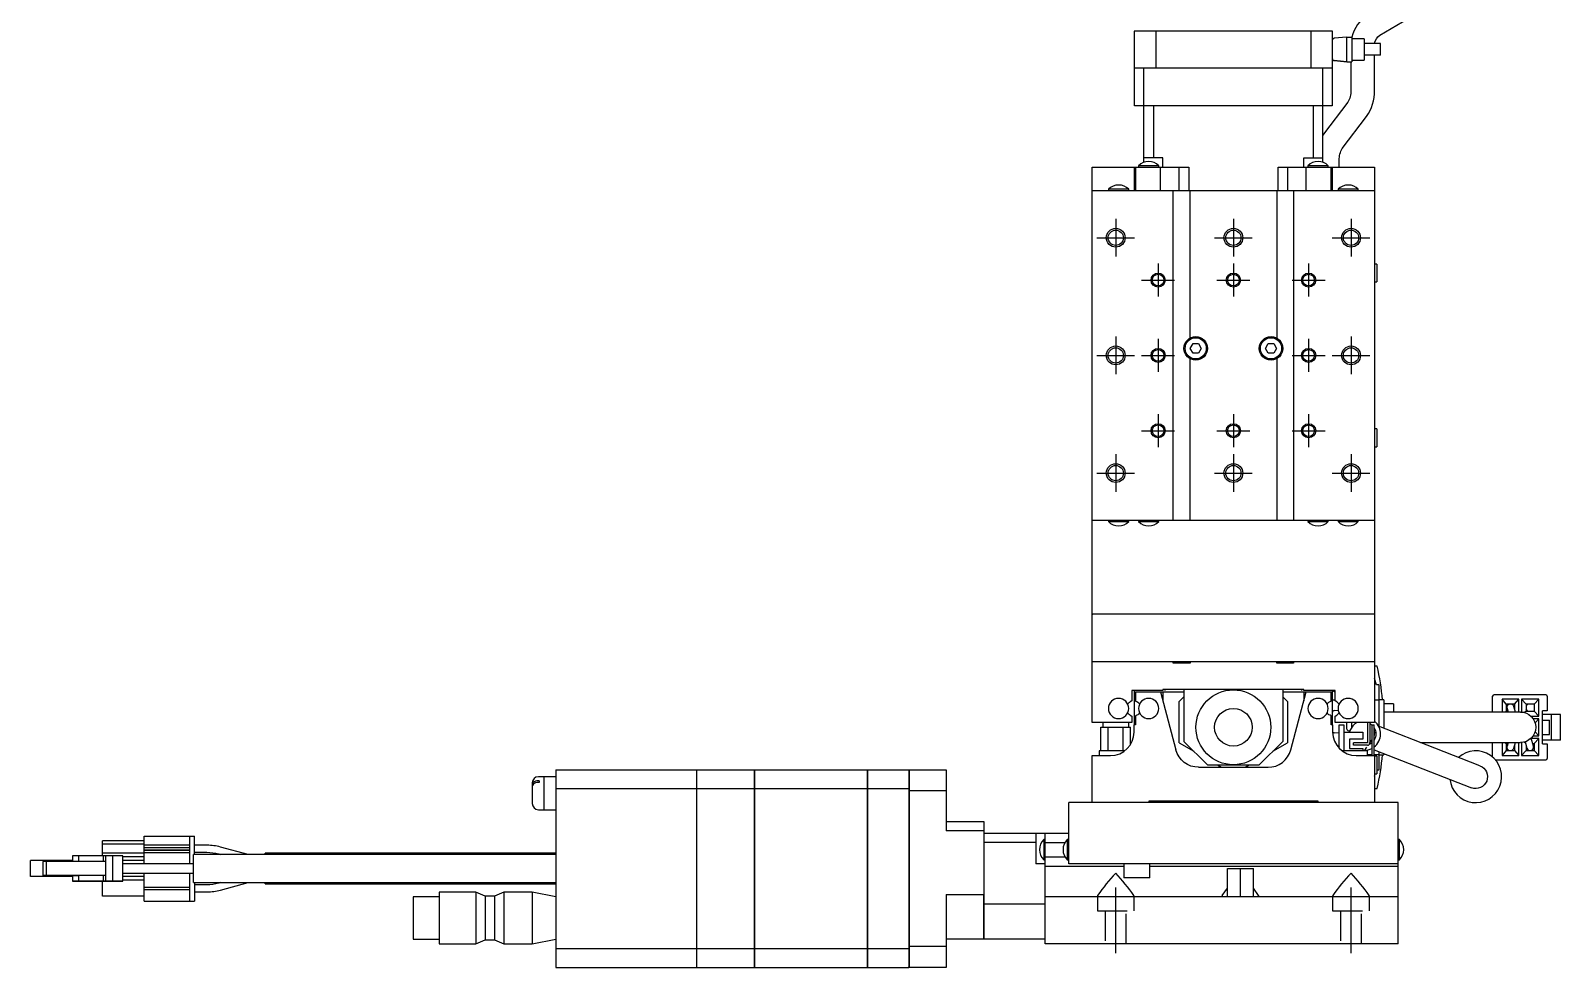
# Model space of a CAD drawing. Extents: x 0 to 1331, y -8 to 1030.
# Drawn here: x 329.5 to 654.6, y 325.6 to 524.6 of the extents above; entities that cross this region are included whole.
import ezdxf

# ---------------------------------------------------------------- set-up
doc = ezdxf.new("R2010")
doc.units = 0
doc.header["$LTSCALE"] = 0.5
doc.linetypes.add('CENTER', pattern=[50.8, 31.75, -6.35, 6.35, -6.35])
doc.linetypes.add('DASHED', pattern=[19.05, 12.7, -6.35])
for name, color, linetype in [('MSM_CENTER', 1, 'CENTER'), ('MSM_CONTINUOUS', 7, 'CONTINUOUS'), ('MSM_DASHED', 4, 'DASHED'), ('MSM_NARROW', 5, 'CONTINUOUS')]:
    doc.layers.add(name, color=color, linetype=linetype)

msp = doc.modelspace()

# ---------------------------------------------------------------- linework, layer by layer
at = {"layer": 'MSM_CENTER'}
for p, q in [((560.12, 484.64), (560.12, 476.64)), ((585.12, 484.64), (585.12, 476.64)), ((610.12, 484.64), (610.12, 476.64)), ((556.12, 480.64), (564.12, 480.64)), ((581.12, 480.64), (589.12, 480.64)), ((606.12, 480.64), (614.12, 480.64)), ((569.12, 475.14), (569.12, 468.14)), ((585.12, 475.14), (585.12, 468.14)), ((601.12, 475.14), (601.12, 468.14)), ((565.62, 471.64), (572.62, 471.64)), ((581.62, 471.64), (588.62, 471.64)), ((597.62, 471.64), (604.62, 471.64)), ((560.12, 459.64), (560.12, 451.64)), ((569.12, 459.14), (569.12, 452.14)), ((601.12, 459.14), (601.12, 452.14)), ((610.12, 459.64), (610.12, 451.64)), ((556.12, 455.64), (564.12, 455.64)), ((565.62, 455.64), (572.62, 455.64)), ((597.62, 455.64), (604.62, 455.64)), ((606.12, 455.64), (614.12, 455.64)), ((569.12, 443.14), (569.12, 436.14)), ((585.12, 443.14), (585.12, 436.14)), ((601.12, 443.14), (601.12, 436.14)), ((565.62, 439.64), (572.62, 439.64)), ((581.62, 439.64), (588.62, 439.64)), ((597.62, 439.64), (604.62, 439.64)), ((560.12, 434.64), (560.12, 426.64)), ((585.12, 434.64), (585.12, 426.64)), ((610.12, 434.64), (610.12, 426.64)), ((556.12, 430.64), (564.12, 430.64)), ((581.12, 430.64), (589.12, 430.64)), ((606.12, 430.64), (614.12, 430.64)), ((560.12, 328.64), (560.12, 342.64)), ((610.12, 328.64), (610.12, 342.64))]:
    msp.add_line(p, q, dxfattribs=at)
at = {"layer": 'MSM_CONTINUOUS'}
for p, q in [((616.27, 523.66), (628.27, 530.78)), ((564.12, 524.54), (564.22, 524.64)), ((568.62, 524.54), (564.12, 524.54)), ((564.12, 508.64), (564.12, 524.54)), ((568.66, 524.64), (568.62, 524.54)), ((601.62, 524.54), (568.62, 524.54)), ((568.62, 524.54), (568.62, 516.64)), ((601.58, 524.64), (601.62, 524.54)), ((606.12, 524.54), (601.62, 524.54)), ((601.62, 516.64), (601.62, 524.54)), ((606.02, 524.64), (606.12, 524.54)), ((606.12, 524.54), (606.12, 508.64)), ((609.22, 523.24), (606.57, 523.01)), ((609.22, 518.04), (609.22, 523.24)), ((609.22, 523.24), (610.32, 523.24)), ((610.32, 523.24), (610.32, 518.04)), ((612.92, 522.89), (610.32, 522.89)), ((612.92, 522.89), (612.92, 518.39)), ((616.39, 521.89), (612.92, 521.89)), ((616.39, 519.39), (616.39, 521.89)), ((609.22, 518.04), (606.57, 518.27)), ((606.57, 518.27), (609.22, 518.04)), ((609.22, 518.04), (610.32, 518.04)), ((610.09, 518.04), (610.09, 511.91)), ((610.32, 518.39), (612.92, 518.39)), ((616.39, 519.39), (612.92, 519.39)), ((615.09, 511.91), (615.09, 519.39)), ((568.62, 516.64), (564.12, 516.64)), ((566.12, 496.67), (566.12, 516.64)), ((601.62, 516.64), (568.62, 516.64)), ((606.12, 516.64), (601.62, 516.64)), ((604.12, 496.67), (604.12, 516.64)), ((566.12, 508.64), (564.12, 508.64)), ((604.12, 508.64), (566.12, 508.64)), ((568.12, 508.64), (568.12, 497.64)), ((602.12, 497.64), (602.12, 508.64)), ((606.12, 508.64), (604.12, 508.64)), ((609.45, 509.41), (604.28, 502.66)), ((608.25, 499.62), (613.42, 506.37)), ((604.28, 502.66), (604.12, 502.43)), ((570.12, 497.64), (566.12, 497.64)), ((570.12, 495.64), (570.12, 497.64)), ((600.12, 495.64), (600.12, 497.64)), ((600.12, 497.64), (604.12, 497.64)), ((555.12, 495.64), (575.62, 495.64)), ((555.12, 400.74), (555.12, 495.64)), ((564.02, 495.64), (564.02, 490.64)), ((564.32, 495.64), (564.32, 490.64)), ((569.27, 495.93), (564.97, 495.93)), ((564.97, 495.93), (564.97, 495.64)), ((569.27, 495.64), (569.27, 495.93)), ((569.62, 490.64), (569.62, 495.64)), ((573.62, 490.64), (573.62, 495.64)), ((575.62, 495.64), (575.62, 490.64)), ((594.62, 495.64), (615.12, 495.64)), ((594.62, 490.64), (594.62, 495.64)), ((596.62, 495.64), (596.62, 490.64)), ((600.62, 490.64), (600.62, 495.64)), ((605.27, 495.93), (600.97, 495.93)), ((600.97, 495.93), (600.97, 495.64)), ((605.27, 495.64), (605.27, 495.93)), ((605.92, 490.64), (605.92, 495.64)), ((606.22, 490.64), (606.22, 495.64)), ((607.62, 495.64), (607.62, 497.12)), ((615.12, 495.64), (615.12, 400.74)), ((562.87, 490.93), (558.57, 490.93)), ((558.57, 490.93), (558.57, 490.64)), ((562.87, 490.64), (562.87, 490.93)), ((611.67, 490.93), (607.37, 490.93)), ((607.37, 490.93), (607.37, 490.64)), ((611.67, 490.64), (611.67, 490.93)), ((555.12, 490.64), (615.12, 490.64)), ((572.32, 420.64), (572.32, 490.64)), ((575.92, 459.33), (575.92, 490.64)), ((594.32, 490.64), (594.32, 459.33)), ((597.92, 490.64), (597.92, 420.64)), ((615.62, 475.04), (615.12, 475.04)), ((615.62, 475.04), (615.62, 471.24)), ((615.12, 471.24), (615.62, 471.24)), ((575.96, 457.14), (576.54, 458.14)), ((576.54, 456.14), (575.96, 457.14)), ((576.54, 458.14), (577.69, 458.14)), ((577.69, 456.14), (576.54, 456.14)), ((577.69, 458.14), (578.27, 457.14)), ((578.27, 457.14), (577.69, 456.14)), ((591.96, 457.14), (592.54, 458.14)), ((592.54, 456.14), (591.96, 457.14)), ((592.54, 458.14), (593.69, 458.14)), ((593.69, 456.14), (592.54, 456.14)), ((593.69, 458.14), (594.27, 457.14)), ((594.27, 457.14), (593.69, 456.14)), ((575.92, 420.64), (575.92, 454.94)), ((594.32, 454.94), (594.32, 420.64)), ((615.62, 440.04), (615.12, 440.04)), ((615.62, 440.04), (615.62, 436.24)), ((615.12, 436.24), (615.62, 436.24)), ((555.12, 420.64), (615.12, 420.64)), ((558.57, 420.64), (558.57, 420.35)), ((558.57, 420.35), (562.87, 420.35)), ((562.87, 420.35), (562.87, 420.64)), ((564.97, 420.64), (564.97, 420.35)), ((564.97, 420.35), (569.27, 420.35)), ((569.27, 420.35), (569.27, 420.64)), ((600.97, 420.64), (600.97, 420.35)), ((600.97, 420.35), (605.27, 420.35)), ((605.27, 420.35), (605.27, 420.64)), ((607.37, 420.64), (607.37, 420.35)), ((607.37, 420.35), (611.67, 420.35)), ((611.67, 420.35), (611.67, 420.64)), ((555.12, 400.74), (555.22, 400.64)), ((615.12, 400.64), (555.12, 400.64)), ((555.12, 377.64), (555.12, 400.64)), ((615.02, 400.64), (615.12, 400.74)), ((615.12, 400.64), (615.12, 377.64)), ((555.12, 390.64), (615.12, 390.64)), ((572.32, 390.29), (572.32, 390.64)), ((575.92, 390.29), (572.32, 390.29)), ((574.87, 390.64), (574.87, 390.29)), ((575.92, 390.64), (575.92, 390.29)), ((594.32, 390.29), (594.32, 390.64)), ((597.92, 390.29), (594.32, 390.29)), ((595.37, 390.29), (595.37, 390.64)), ((597.92, 390.64), (597.92, 390.29)), ((615.69, 389.64), (615.12, 389.64)), ((615.52, 385.64), (615.12, 387.03)), ((563.52, 384.44), (563.52, 382.25)), ((570.12, 384.44), (563.52, 384.44)), ((564.12, 377.14), (564.12, 384.44)), ((564.32, 384.14), (564.32, 382.17)), ((564.32, 384.14), (574.62, 384.14)), ((569.62, 384.14), (572.91, 371.84)), ((600.12, 384.64), (570.12, 384.64)), ((570.12, 384.64), (570.12, 384.44)), ((570.12, 384.14), (570.12, 382.27)), ((570.62, 384.44), (570.62, 384.64)), ((574.62, 384.64), (574.62, 373.64)), ((595.62, 384.64), (595.62, 373.64)), ((595.62, 384.14), (605.92, 384.14)), ((597.32, 371.84), (600.62, 384.14)), ((599.62, 384.64), (599.62, 384.44)), ((600.12, 384.44), (600.12, 384.64)), ((606.72, 384.44), (600.12, 384.44)), ((600.12, 384.14), (600.12, 382.27)), ((605.92, 382.17), (605.92, 384.14)), ((606.12, 384.44), (606.12, 377.14)), ((606.57, 384.27), (606.72, 384.26)), ((606.72, 382.25), (606.72, 384.44)), ((616.12, 385.64), (615.52, 385.64)), ((616.12, 376.81), (616.12, 385.64)), ((563.52, 382.25), (563.16, 382.04)), ((574.62, 383.14), (573.62, 382.14)), ((573.62, 373.33), (573.62, 382.14)), ((596.62, 382.14), (595.62, 383.14)), ((596.62, 382.14), (596.62, 373.33)), ((606.72, 382.42), (606.12, 382.42)), ((607.08, 382.04), (606.72, 382.25)), ((616.12, 382.42), (615.12, 382.42)), ((617.12, 382.46), (616.12, 382.46)), ((617.12, 382.46), (617.12, 376.42)), ((619.12, 381.64), (617.12, 381.64)), ((619.12, 381.64), (619.12, 379.89)), ((640.22, 379.89), (640.22, 383.24)), ((651.52, 383.54), (640.52, 383.54)), ((645.77, 382.64), (642.22, 382.64)), ((642.22, 382.64), (642.22, 379.89)), ((643.12, 381.59), (642.22, 382.64)), ((643.12, 381.59), (643.12, 380.09)), ((644.87, 381.59), (643.12, 381.59)), ((643.12, 381.21), (643.49, 381.59)), ((643.41, 380.17), (643.12, 380.46)), ((643.27, 380.62), (643.49, 379.89)), ((645.06, 379.89), (644.71, 381.05)), ((644.87, 381.59), (645.77, 382.64)), ((644.87, 381.59), (644.87, 380.53)), ((645.77, 379.89), (645.77, 382.64)), ((646.37, 382.64), (646.37, 379.88)), ((650.02, 382.64), (646.37, 382.64)), ((647.32, 381.59), (646.37, 382.64)), ((647.32, 381.59), (647.32, 380.09)), ((649.07, 381.59), (647.32, 381.59)), ((647.32, 381.21), (647.69, 381.59)), ((647.69, 380.09), (647.32, 380.46)), ((649.07, 381.59), (650.02, 382.64)), ((649.07, 381.59), (649.07, 380.09)), ((650.02, 379.04), (650.02, 382.64)), ((651.82, 383.24), (651.82, 380.14)), ((563.52, 377.64), (555.12, 377.64)), ((557.37, 377.64), (557.37, 376.64)), ((562.87, 376.64), (562.87, 377.64)), ((563.16, 379.24), (563.52, 379.03)), ((563.52, 379.03), (563.52, 377.64)), ((564.02, 375.64), (564.02, 377.14)), ((564.32, 377.14), (564.02, 377.14)), ((564.32, 379.1), (564.32, 377.14)), ((605.92, 377.14), (605.92, 379.1)), ((606.22, 377.14), (605.92, 377.14)), ((606.22, 377.14), (606.22, 375.64)), ((606.57, 380.21), (607.4, 380.28)), ((606.72, 379.03), (607.08, 379.24)), ((606.72, 377.64), (606.72, 379.03)), ((615.12, 377.64), (606.72, 377.64)), ((607.62, 372.17), (607.62, 377.14)), ((607.62, 377.14), (608.62, 377.14)), ((608.62, 377.14), (608.62, 371.64)), ((609.22, 376.23), (609.22, 377.64)), ((610.32, 376.62), (610.32, 377.64)), ((613.62, 377.64), (613.62, 373.34)), ((614.12, 377.64), (614.12, 373.34)), ((614.52, 377.14), (614.52, 370.64)), ((614.52, 377.14), (615.02, 377.14)), ((615.02, 370.64), (615.02, 377.14)), ((646.12, 379.89), (617.12, 379.89)), ((643.12, 380.09), (642.95, 379.89)), ((643.12, 380.09), (643.43, 380.09)), ((647.32, 380.09), (647.02, 379.76)), ((647.32, 380.09), (649.07, 380.09)), ((648.31, 379.04), (650.02, 379.04)), ((650.02, 378.44), (648.82, 378.44)), ((649.07, 380.09), (650.02, 379.04)), ((649.23, 377.57), (650.02, 378.44)), ((650.02, 374.84), (650.02, 378.44)), ((651.82, 380.14), (650.82, 380.14)), ((650.82, 373.14), (650.82, 380.14)), ((654.62, 379.34), (650.82, 379.34)), ((650.82, 378.14), (652.32, 378.14)), ((652.32, 375.14), (652.32, 378.14)), ((652.7, 373.94), (652.7, 379.34)), ((654.62, 373.94), (654.62, 379.34)), ((556.94, 371.64), (556.94, 376.64)), ((556.94, 376.64), (563.29, 376.64)), ((558.53, 371.64), (558.53, 376.64)), ((561.7, 371.64), (561.7, 376.64)), ((563.29, 373.05), (563.29, 376.64)), ((607.62, 375.38), (606.57, 375.47)), ((608.62, 375.64), (612.62, 375.64)), ((610.53, 376.92), (609.64, 375.64)), ((612.62, 374.14), (609.82, 374.14)), ((609.82, 374.14), (609.82, 372.14)), ((612.62, 375.64), (612.62, 374.14)), ((614.12, 373.32), (614.52, 373.9)), ((627.9, 372.22), (615.99, 376.86)), ((648.91, 372.64), (648.43, 374.36)), ((650.02, 374.24), (648.47, 374.24)), ((648.82, 374.84), (650.02, 374.84)), ((649.07, 373.19), (650.02, 374.24)), ((649.23, 375.71), (650.02, 374.84)), ((650.02, 370.64), (650.02, 374.24)), ((650.82, 375.14), (652.32, 375.14)), ((654.62, 373.94), (650.82, 373.94)), ((555.12, 360.64), (555.12, 370.64)), ((555.12, 370.64), (559.02, 370.64)), ((562.02, 371.64), (556.62, 371.64)), ((556.62, 371.64), (556.62, 370.64)), ((573.62, 373.33), (576.7, 371.55)), ((574.62, 373.64), (579.62, 368.64)), ((590.62, 368.64), (595.62, 373.64)), ((593.53, 371.55), (596.62, 373.33)), ((607.62, 372.69), (607.41, 372.39)), ((613.62, 371.64), (608.22, 371.64)), ((609.82, 372.14), (612.62, 372.14)), ((610.62, 372.84), (610.62, 373.34)), ((613.62, 373.34), (610.62, 373.34)), ((613.62, 372.84), (610.62, 372.84)), ((611.22, 370.64), (615.12, 370.64)), ((612.62, 372.14), (612.62, 371.64)), ((612.96, 371.64), (613.5, 372.42)), ((613.62, 370.64), (613.62, 371.64)), ((613.62, 370.86), (614.52, 370.86)), ((614.44, 372.1), (614.52, 372.07)), ((615.02, 371.88), (635.71, 363.81)), ((615.02, 370.86), (616.12, 370.86)), ((615.12, 370.64), (615.12, 360.64)), ((616.12, 367.64), (616.12, 371.45)), ((616.12, 370.82), (617.12, 370.82)), ((617.12, 371.06), (617.12, 370.82)), ((624.9, 373.39), (646.12, 373.39)), ((637.53, 368.47), (627.9, 372.22)), ((640.22, 370.3), (640.22, 373.39)), ((642.22, 373.39), (642.22, 370.64)), ((643.12, 371.69), (642.22, 370.64)), ((642.22, 370.64), (645.77, 370.64)), ((643.12, 373.19), (642.95, 373.39)), ((643.12, 373.19), (643.12, 371.69)), ((643.43, 373.19), (643.12, 373.19)), ((643.12, 372.81), (643.41, 373.1)), ((643.49, 371.69), (643.12, 372.06)), ((643.12, 371.69), (644.87, 371.69)), ((643.49, 373.39), (643.27, 372.65)), ((644.71, 372.22), (645.06, 373.39)), ((644.87, 372.75), (644.87, 371.69)), ((644.87, 371.69), (645.77, 370.64)), ((645.77, 370.64), (645.77, 373.39)), ((646.37, 373.4), (646.37, 370.64)), ((647.32, 371.69), (646.37, 370.64)), ((646.37, 370.64), (650.02, 370.64)), ((647.15, 373.37), (647.02, 373.52)), ((647.1, 373.54), (647.47, 372.24)), ((647.32, 372.78), (647.32, 371.69)), ((647.69, 371.69), (647.32, 372.06)), ((647.32, 371.69), (649.07, 371.69)), ((648.76, 373.19), (649.07, 373.19)), ((649.07, 373.19), (649.07, 371.69)), ((649.07, 371.69), (650.02, 370.64)), ((650.82, 373.14), (651.82, 373.14)), ((651.82, 373.14), (651.82, 370.04)), ((441.12, 367.64), (441.12, 325.64)), ((441.12, 367.64), (471.07, 367.64)), ((471.07, 325.64), (471.07, 367.64)), ((471.07, 367.59), (471.12, 367.59)), ((471.12, 325.64), (471.12, 367.64)), ((471.12, 367.64), (483.37, 367.64)), ((483.37, 325.64), (483.37, 367.64)), ((483.37, 367.59), (483.42, 367.59)), ((483.42, 325.64), (483.42, 367.64)), ((483.42, 367.64), (507.37, 367.64)), ((507.37, 325.64), (507.37, 367.64)), ((507.37, 367.59), (507.42, 367.59)), ((507.42, 325.64), (507.42, 367.64)), ((507.42, 367.64), (516.12, 367.64)), ((516.12, 367.64), (516.12, 325.64)), ((516.12, 367.54), (516.22, 367.64)), ((516.22, 367.64), (516.22, 325.64)), ((516.22, 367.64), (524.12, 367.64)), ((524.12, 367.64), (524.12, 354.64)), ((577.74, 368.14), (592.49, 368.14)), ((579.62, 368.64), (590.62, 368.64)), ((581.75, 368.64), (582.62, 368.14)), ((587.62, 368.14), (588.48, 368.64)), ((615.62, 370.54), (615.12, 370.54)), ((615.62, 370.54), (615.62, 366.74)), ((615.62, 367.64), (616.12, 367.64)), ((640.78, 369.74), (651.52, 369.74)), ((436.12, 364.84), (436.12, 360.44)), ((438.57, 366.14), (437.42, 366.14)), ((437.62, 365.28), (437.42, 365.28)), ((437.62, 364.93), (437.42, 364.93)), ((437.62, 365.28), (437.62, 364.93)), ((438.57, 366.14), (438.57, 359.14)), ((438.62, 366.09), (438.57, 366.09)), ((441.12, 366.14), (438.62, 366.14)), ((438.62, 366.14), (438.62, 359.14)), ((615.12, 366.24), (615.26, 366.74)), ((615.12, 366.74), (615.62, 366.74)), ((441.12, 363.61), (471.07, 363.61)), ((471.07, 363.35), (471.12, 363.35)), ((471.12, 363.61), (483.37, 363.61)), ((483.37, 363.35), (483.42, 363.35)), ((483.42, 363.61), (507.37, 363.61)), ((507.37, 363.35), (507.42, 363.35)), ((507.42, 363.61), (516.12, 363.61)), ((516.22, 363.14), (516.12, 363.1)), ((524.12, 363.14), (516.22, 363.14)), ((603.12, 360.94), (567.12, 360.94)), ((567.12, 360.94), (567.12, 360.64)), ((568.37, 360.64), (568.37, 360.94)), ((570.87, 360.94), (570.87, 360.64)), ((599.37, 360.64), (599.37, 360.94)), ((601.87, 360.94), (601.87, 360.64)), ((603.12, 360.64), (603.12, 360.94)), ((615.12, 363.64), (615.69, 363.64)), ((437.42, 359.14), (438.57, 359.14)), ((438.57, 359.19), (438.62, 359.19)), ((438.62, 359.14), (441.12, 359.14)), ((620.12, 360.64), (550.12, 360.64)), ((550.12, 347.64), (550.12, 360.64)), ((620.12, 330.64), (620.12, 360.64)), ((524.12, 356.64), (532.12, 356.64)), ((532.12, 354.64), (524.12, 354.64)), ((532.12, 356.64), (532.12, 331.64)), ((344.77, 349.34), (344.77, 352.54)), ((353.67, 352.54), (344.77, 352.54)), ((353.67, 351.79), (344.77, 351.79)), ((353.67, 347.64), (353.67, 353.54)), ((353.67, 353.54), (364.37, 353.54)), ((353.67, 351.64), (363.37, 351.64)), ((353.67, 351.14), (363.37, 351.14)), ((363.37, 347.64), (363.37, 353.54)), ((364.37, 349.64), (364.37, 353.54)), ((366.99, 351.59), (364.37, 351.59)), ((375.74, 349.64), (369.88, 351.21)), ((532.12, 354.14), (550.12, 354.14)), ((543.12, 352.14), (532.12, 352.14)), ((543.12, 354.14), (543.12, 347.64)), ((544.82, 352.79), (544.82, 348.49)), ((545.12, 352.79), (544.82, 352.79)), ((545.12, 330.64), (545.12, 354.14)), ((545.12, 352.17), (549.34, 352.17)), ((549.82, 352.79), (549.82, 348.49)), ((550.12, 352.79), (549.82, 352.79)), ((620.41, 352.79), (620.12, 352.79)), ((620.41, 348.49), (620.41, 352.79)), ((329.52, 344.94), (329.52, 348.34)), ((338.42, 348.34), (329.52, 348.34)), ((332.82, 348.14), (332.12, 348.14)), ((332.12, 348.14), (332.12, 345.14)), ((332.82, 348.14), (332.82, 345.14)), ((345.42, 348.14), (332.82, 348.14)), ((338.42, 349.34), (338.42, 348.14)), ((339.37, 349.34), (338.42, 349.34)), ((339.67, 349.34), (339.37, 349.34)), ((339.67, 349.34), (339.67, 348.14)), ((344.92, 349.34), (339.67, 349.34)), ((353.67, 349.89), (344.77, 349.89)), ((344.92, 349.34), (344.92, 348.14)), ((345.42, 349.34), (344.92, 349.34)), ((346.92, 349.34), (345.42, 349.34)), ((345.42, 349.34), (345.42, 343.94)), ((346.92, 349.34), (346.92, 343.94)), ((349.12, 349.34), (346.92, 349.34)), ((349.12, 343.94), (349.12, 349.34)), ((353.67, 349.14), (349.12, 349.14)), ((353.67, 348.34), (349.12, 348.34)), ((353.67, 351.09), (363.37, 351.09)), ((353.67, 350.59), (363.37, 350.59)), ((353.67, 350.54), (363.37, 350.54)), ((353.67, 350.04), (363.37, 350.04)), ((364.12, 343.64), (364.12, 349.64)), ((441.12, 349.64), (364.12, 349.64)), ((364.37, 350.09), (366.99, 350.09)), ((369.49, 349.76), (369.95, 349.64)), ((379.37, 349.64), (379.37, 349.89)), ((441.12, 349.89), (379.37, 349.89)), ((544.82, 348.49), (545.12, 348.49)), ((545.12, 349.1), (549.34, 349.1)), ((549.82, 348.49), (550.12, 348.49)), ((620.12, 348.49), (620.41, 348.49)), ((338.42, 344.94), (329.52, 344.94)), ((338.42, 344.94), (329.52, 344.94)), ((338.42, 344.94), (329.52, 344.94)), ((332.12, 345.14), (333.62, 345.14)), ((332.82, 345.14), (332.12, 345.14)), ((345.42, 345.14), (332.82, 345.14)), ((333.62, 345.14), (335.12, 345.14)), ((334.99, 345.14), (339.67, 345.14)), ((335.12, 345.14), (334.99, 345.14)), ((338.42, 345.14), (338.42, 343.94)), ((339.37, 345.14), (339.67, 345.14)), ((344.92, 345.14), (339.67, 345.14)), ((339.67, 345.14), (339.67, 343.94)), ((345.42, 345.14), (344.92, 345.14)), ((344.92, 345.14), (344.92, 343.94)), ((356.48, 347.64), (349.12, 347.64)), ((349.12, 345.64), (356.48, 345.64)), ((349.12, 345.64), (357.02, 345.64)), ((353.67, 344.94), (349.12, 344.94)), ((353.67, 339.74), (353.67, 345.64)), ((357.74, 347.64), (356.48, 347.64)), ((356.48, 345.64), (357.74, 345.64)), ((357.02, 345.64), (357.21, 345.64)), ((357.21, 345.64), (364.12, 345.64)), ((364.12, 347.64), (357.74, 347.64)), ((357.74, 345.64), (364.12, 345.64)), ((363.37, 339.74), (363.37, 345.64)), ((545.12, 347.64), (543.12, 347.64)), ((545.12, 347.14), (561.87, 347.14)), ((620.12, 347.64), (550.12, 347.64)), ((561.87, 347.64), (561.87, 344.64)), ((567.37, 344.64), (561.87, 344.64)), ((567.37, 344.64), (567.37, 347.64)), ((567.37, 347.14), (620.12, 347.14)), ((583.87, 340.64), (583.87, 346.64)), ((583.87, 346.64), (589.37, 346.64)), ((586.62, 340.64), (586.62, 346.64)), ((589.37, 340.64), (589.37, 346.64)), ((339.37, 343.94), (338.42, 343.94)), ((338.42, 343.94), (348.12, 343.94)), ((339.67, 343.94), (339.37, 343.94)), ((344.92, 343.94), (339.67, 343.94)), ((341.17, 343.94), (341.35, 343.94)), ((341.47, 343.94), (341.17, 343.94)), ((341.35, 343.94), (346.92, 343.94)), ((349.12, 343.94), (341.47, 343.94)), ((344.77, 340.74), (344.77, 343.94)), ((345.42, 343.94), (344.92, 343.94)), ((346.92, 343.94), (345.42, 343.94)), ((348.12, 343.94), (349.12, 343.94)), ((353.67, 344.14), (349.12, 344.14)), ((353.67, 342.69), (363.37, 342.69)), ((353.67, 342.19), (363.37, 342.19)), ((364.12, 343.64), (441.12, 343.64)), ((364.37, 343.64), (364.37, 339.74)), ((367, 343.19), (364.37, 343.19)), ((364.37, 341.69), (367, 341.69)), ((369.95, 343.64), (369.49, 343.52)), ((369.49, 343.52), (369.49, 343.52)), ((369.88, 342.07), (375.74, 343.64)), ((379.37, 343.39), (379.37, 343.64)), ((379.37, 343.39), (441.12, 343.39)), ((416.32, 341.64), (416.32, 330.64)), ((424.11, 341.64), (416.32, 341.64)), ((424.11, 341.64), (424.11, 330.64)), ((426.11, 340.79), (424.11, 341.64)), ((430.11, 341.64), (428.11, 340.79)), ((430.11, 341.64), (430.11, 330.64)), ((436.12, 341.64), (430.11, 341.64)), ((436.12, 341.64), (436.12, 330.64)), ((441.12, 340.66), (436.12, 341.64)), ((582.77, 340.94), (583.87, 342.47)), ((590.49, 340.9), (589.37, 342.47)), ((353.67, 340.74), (344.77, 340.74)), ((353.67, 339.74), (364.37, 339.74)), ((410.82, 340.64), (410.82, 331.64)), ((416.32, 340.64), (410.82, 340.64)), ((426.11, 340.79), (426.11, 331.49)), ((428.11, 340.79), (426.11, 340.79)), ((428.11, 340.79), (428.11, 331.49)), ((524.12, 341.14), (532.12, 341.14)), ((524.12, 341.14), (524.12, 325.64)), ((532.12, 331.64), (532.12, 341.14)), ((532.12, 339.14), (545.12, 339.14)), ((620.12, 340.64), (545.12, 340.64)), ((556.22, 340.76), (556.38, 340.64)), ((556.22, 340.76), (556.22, 340.64)), ((563.86, 340.64), (564.02, 340.76)), ((564.02, 340.76), (563.99, 340.9)), ((564.02, 340.64), (564.02, 340.76)), ((582.72, 340.76), (582.88, 340.64)), ((582.72, 340.76), (582.88, 340.64)), ((590.36, 340.64), (590.52, 340.76)), ((590.36, 340.64), (590.52, 340.76)), ((606.22, 340.76), (606.22, 340.64)), ((606.22, 340.76), (606.38, 340.64)), ((613.86, 340.64), (614.02, 340.76)), ((614.02, 340.76), (613.99, 340.9)), ((614.02, 340.64), (614.02, 340.76)), ((410.82, 331.64), (416.32, 331.64)), ((436.12, 330.64), (441.12, 331.62)), ((532.12, 331.64), (524.12, 331.64)), ((545.12, 331.64), (532.12, 331.64)), ((416.32, 330.64), (424.11, 330.64)), ((424.11, 330.64), (426.11, 331.49)), ((426.11, 331.49), (428.11, 331.49)), ((428.11, 331.49), (430.11, 330.64)), ((430.11, 330.64), (436.12, 330.64)), ((441.12, 329.67), (471.07, 329.67)), ((471.07, 329.92), (471.12, 329.92)), ((471.12, 329.67), (483.37, 329.67)), ((483.37, 329.92), (483.42, 329.92)), ((483.42, 329.67), (507.37, 329.67)), ((507.37, 329.92), (507.42, 329.92)), ((507.42, 329.67), (516.12, 329.67)), ((516.22, 330.14), (516.12, 330.18)), ((516.22, 330.14), (524.12, 330.14)), ((620.12, 330.64), (545.12, 330.64)), ((441.12, 325.64), (471.07, 325.64)), ((471.07, 325.69), (471.12, 325.69)), ((471.12, 325.64), (483.37, 325.64)), ((483.37, 325.69), (483.42, 325.69)), ((483.42, 325.64), (507.37, 325.64)), ((507.37, 325.69), (507.42, 325.69)), ((507.42, 325.64), (516.12, 325.64)), ((516.22, 325.64), (516.12, 325.74)), ((524.12, 325.64), (516.22, 325.64))]:
    msp.add_line(p, q, dxfattribs=at)
for centre, radius in [((560.12, 480.64), 1.62), ((585.12, 480.64), 1.62), ((610.12, 480.64), 1.62), ((569.12, 471.64), 1.23), ((585.12, 471.64), 1.23), ((601.12, 471.64), 1.23), ((577.12, 457.14), 2.5), ((577.12, 457.14), 2.25), ((593.12, 457.14), 2.5), ((593.12, 457.14), 2.25), ((560.12, 455.64), 1.62), ((569.12, 455.64), 1.23), ((601.12, 455.64), 1.23), ((610.12, 455.64), 1.62), ((569.12, 439.64), 1.23), ((585.12, 439.64), 1.23), ((601.12, 439.64), 1.23), ((560.12, 430.64), 1.62), ((585.12, 430.64), 1.62), ((610.12, 430.64), 1.62), ((585.12, 376.64), 7.95), ((585.12, 376.64), 4)]:
    msp.add_circle(centre, radius, dxfattribs=at)
at = {"layer": 'MSM_CONTINUOUS', "extrusion": (0, 0, -1)}
for centre in [(-560.72, 380.64), (-567.12, 380.64), (-603.12, 380.64), (-609.52, 380.64)]:
    msp.add_circle(centre, 2.15, dxfattribs=at)
at = {"layer": 'MSM_CONTINUOUS'}
for centre, radius, start, end in [((617.57, 521.58), 7.46, 121.08, 167.1199), ((606.62, 522.51), 0.5, 95, 180), ((606.62, 518.77), 0.5, 180, 265), ((605.84, 511.67), 9.25, 325.0691, 1.4996), ((567.12, 493.84), 3, 44.22, 135.78), ((603.12, 493.84), 3, 44.22, 135.78), ((560.72, 488.84), 3, 44.22, 135.78), ((609.52, 488.84), 3, 44.22, 135.78), ((560.72, 422.44), 3, 224.22, 315.78), ((567.12, 422.44), 3, 224.22, 315.78), ((603.12, 422.44), 3, 224.22, 315.78), ((609.52, 422.44), 3, 224.22, 315.78), ((557.11, 376.64), 60, 5.5664, 12.5133), ((606.62, 384.77), 0.5, 221.2054, 265), ((564.03, 380.52), 1.75, 120, 142.4351), ((606.2, 380.52), 1.75, 37.5649, 60), ((640.52, 383.24), 0.3, 90, 180), ((643.99, 380.84), 0.75, 16.5209, 196.5209), ((651.52, 383.24), 0.3, 360, 90), ((564.03, 380.75), 1.75, 217.5649, 240), ((606.62, 379.71), 0.5, 95, 180), ((606.2, 380.75), 1.75, 300, 322.4351), ((612.89, 375.24), 3.5, 307.4801, 50.4273), ((559.02, 375.64), 5, 270, 0), ((606.62, 375.97), 0.5, 216.8699, 265), ((611.22, 375.64), 5, 180, 270), ((609.89, 376.66), 0.796, 212.1747, 263.5765), ((592.49, 373.14), 5, 270, 345), ((612.89, 375.24), 3.5, 272.3831, 297.7509), ((613.62, 373.34), 0.5, 270, 0), ((557.11, 376.64), 60, 347.4867, 354.4336), ((636.62, 366.14), 5.5, 185.7366, 131.6652), ((643.99, 372.44), 0.75, 163.4791, 343.4791), ((648.19, 372.44), 0.75, 195.6242, 15.6242), ((651.52, 370.04), 0.3, 270, 360), ((437.42, 364.84), 1.3, 90, 180), ((436.87, 364.34), 0.751, 141.1045, 178.2319), ((436.87, 363.98), 0.754, 138.1061, 174.1834), ((437.34, 363.88), 1.41, 87.1822, 138.6257), ((437.33, 363.55), 1.39, 86.96, 137.1801), ((569.62, 361.14), 2.75, 349.5243, 355.8294), ((600.62, 361.14), 2.75, 184.1706, 190.4757), ((437.42, 360.44), 1.3, 180, 270), ((367, 340.43), 11.15, 75.0015, 90.0068), ((546.92, 350.64), 3, 134.22, 225.78), ((551.92, 350.64), 3, 134.22, 225.78), ((618.32, 350.64), 3, 314.22, 45.7799), ((588.45, 318.48), 39.24, 136.2099, 145.0861), ((533.47, 319.94), 37.02, 34.4716, 43.9566), ((638.45, 318.48), 39.24, 136.2099, 145.0861), ((583.47, 319.94), 37.02, 34.4716, 43.9566), ((367, 352.84), 11.15, 269.9911, 285.0006), ((556.95, 340.66), 0.741, 157.6114, 172.1505), ((583.58, 340.62), 0.878, 158.7485, 171.0152), ((588.1, 340.29), 2.46, 10.957, 14.1724), ((606.95, 340.66), 0.741, 157.6114, 172.1505)]:
    msp.add_arc(centre, radius, start, end, dxfattribs=at)
at = {"layer": 'MSM_CONTINUOUS', "extrusion": (0, 0, -1)}
for centre, radius, start, end in [((-617.61, 521.54), 2.51, 7.8709, 57.7523), ((-605.48, 511.75), 4.61, 177.9819, 210.4344), ((-612.23, 497.28), 4.61, 357.9819, 30.4344), ((-563.92, 380.64), 1.59, 104.594, 143.221), ((-606.32, 380.64), 1.59, 36.779, 75.406), ((-563.92, 380.64), 1.59, 216.779, 255.406), ((-606.32, 380.64), 1.59, 284.594, 323.221), ((-612.59, 375.51), 2.5, 34.5025, 58.5025), ((-612.59, 375.51), 2.5, 127.7255, 140.5229), ((-612.89, 375.24), 2.5, 127.1946, 130.6834), ((-646.12, 376.64), 3.25, 90, 270), ((-612.89, 375.24), 2.5, 148.4167, 211.5833), ((-612.59, 375.51), 2.5, 166.3801, 193.6199), ((-577.74, 373.14), 5, 270, 345), ((-612.89, 375.24), 2.5, 229.3166, 244.3018), ((-636.62, 366.14), 2.5, 111.2991, 291.2991), ((-569.62, 361.14), 3, 183.8226, 189.5941), ((-600.62, 361.14), 3, 350.4059, 356.1774), ((-367, 340.44), 9.65, 89.9899, 104.9986), ((-367, 352.84), 9.65, 255.0035, 270.008)]:
    msp.add_arc(centre, radius, start, end, dxfattribs=at)
at = {"layer": 'MSM_DASHED'}
for p, q in [((556.22, 340.64), (556.22, 337.64)), ((564.02, 337.64), (564.02, 340.64)), ((606.22, 340.64), (606.22, 337.64)), ((614.02, 337.64), (614.02, 340.64)), ((556.22, 337.64), (564.02, 337.64)), ((557.87, 337.64), (557.87, 330.64)), ((562.37, 330.64), (562.37, 337.64)), ((606.22, 337.64), (614.02, 337.64)), ((607.87, 337.64), (607.87, 330.64)), ((612.37, 330.64), (612.37, 337.64))]:
    msp.add_line(p, q, dxfattribs=at)
at = {"layer": 'MSM_NARROW'}
for centre, radius in [((560.12, 480.64), 2), ((585.12, 480.64), 2), ((610.12, 480.64), 2), ((569.12, 471.64), 1.5), ((585.12, 471.64), 1.5), ((601.12, 471.64), 1.5), ((560.12, 455.64), 2), ((569.12, 455.64), 1.5), ((601.12, 455.64), 1.5), ((610.12, 455.64), 2), ((569.12, 439.64), 1.5), ((585.12, 439.64), 1.5), ((601.12, 439.64), 1.5), ((560.12, 430.64), 2), ((585.12, 430.64), 2), ((610.12, 430.64), 2)]:
    msp.add_circle(centre, radius, dxfattribs=at)

doc.saveas('drawing.dxf')
